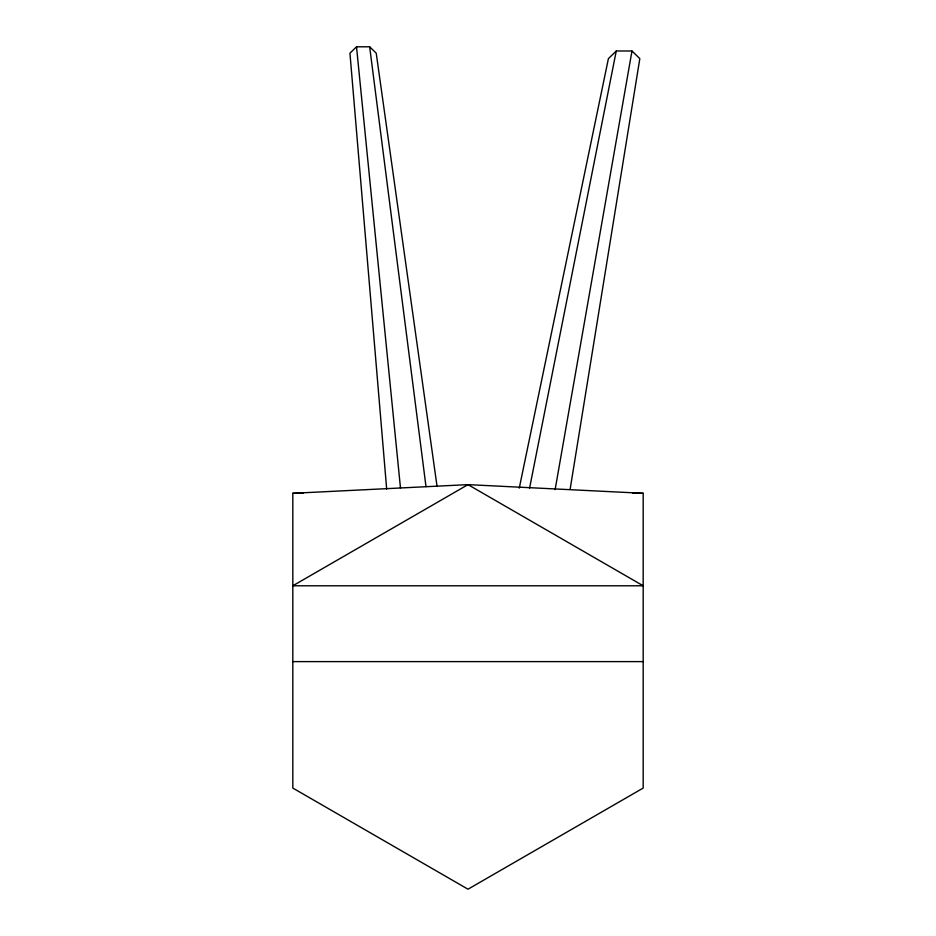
<?xml version="1.0" encoding="UTF-8"?>
<svg xmlns="http://www.w3.org/2000/svg" width="936" height="936" viewBox="0 0 936 936"><rect width="100%" height="100%" fill="white"/><g stroke="black" fill="none" stroke-linecap="round" stroke-linejoin="round"><path stroke-width="1.4" d="M570.118 489.352L639.826 58.617L631.975 50.989L616.262 50.989L608.412 58.617L519.269 488.112M555.13 489.586L631.975 50.989M529.554 488.218L616.262 50.989M437.053 486.381L376.225 53.176L369.661 46.8L356.522 46.8L349.947 53.176L386.673 489.072M292.816 493.295L468 484.637L643.184 493.295L643.184 788.065L468 889.2L292.816 788.065L292.816 493.295L303.042 493.295M632.958 493.295L643.184 493.295M292.816 661.612L643.184 661.612M369.661 46.8L425.997 486.58M356.522 46.8L400.479 487.972M468 484.637L292.816 585.784L643.184 585.784L468 484.637"/></g></svg>
